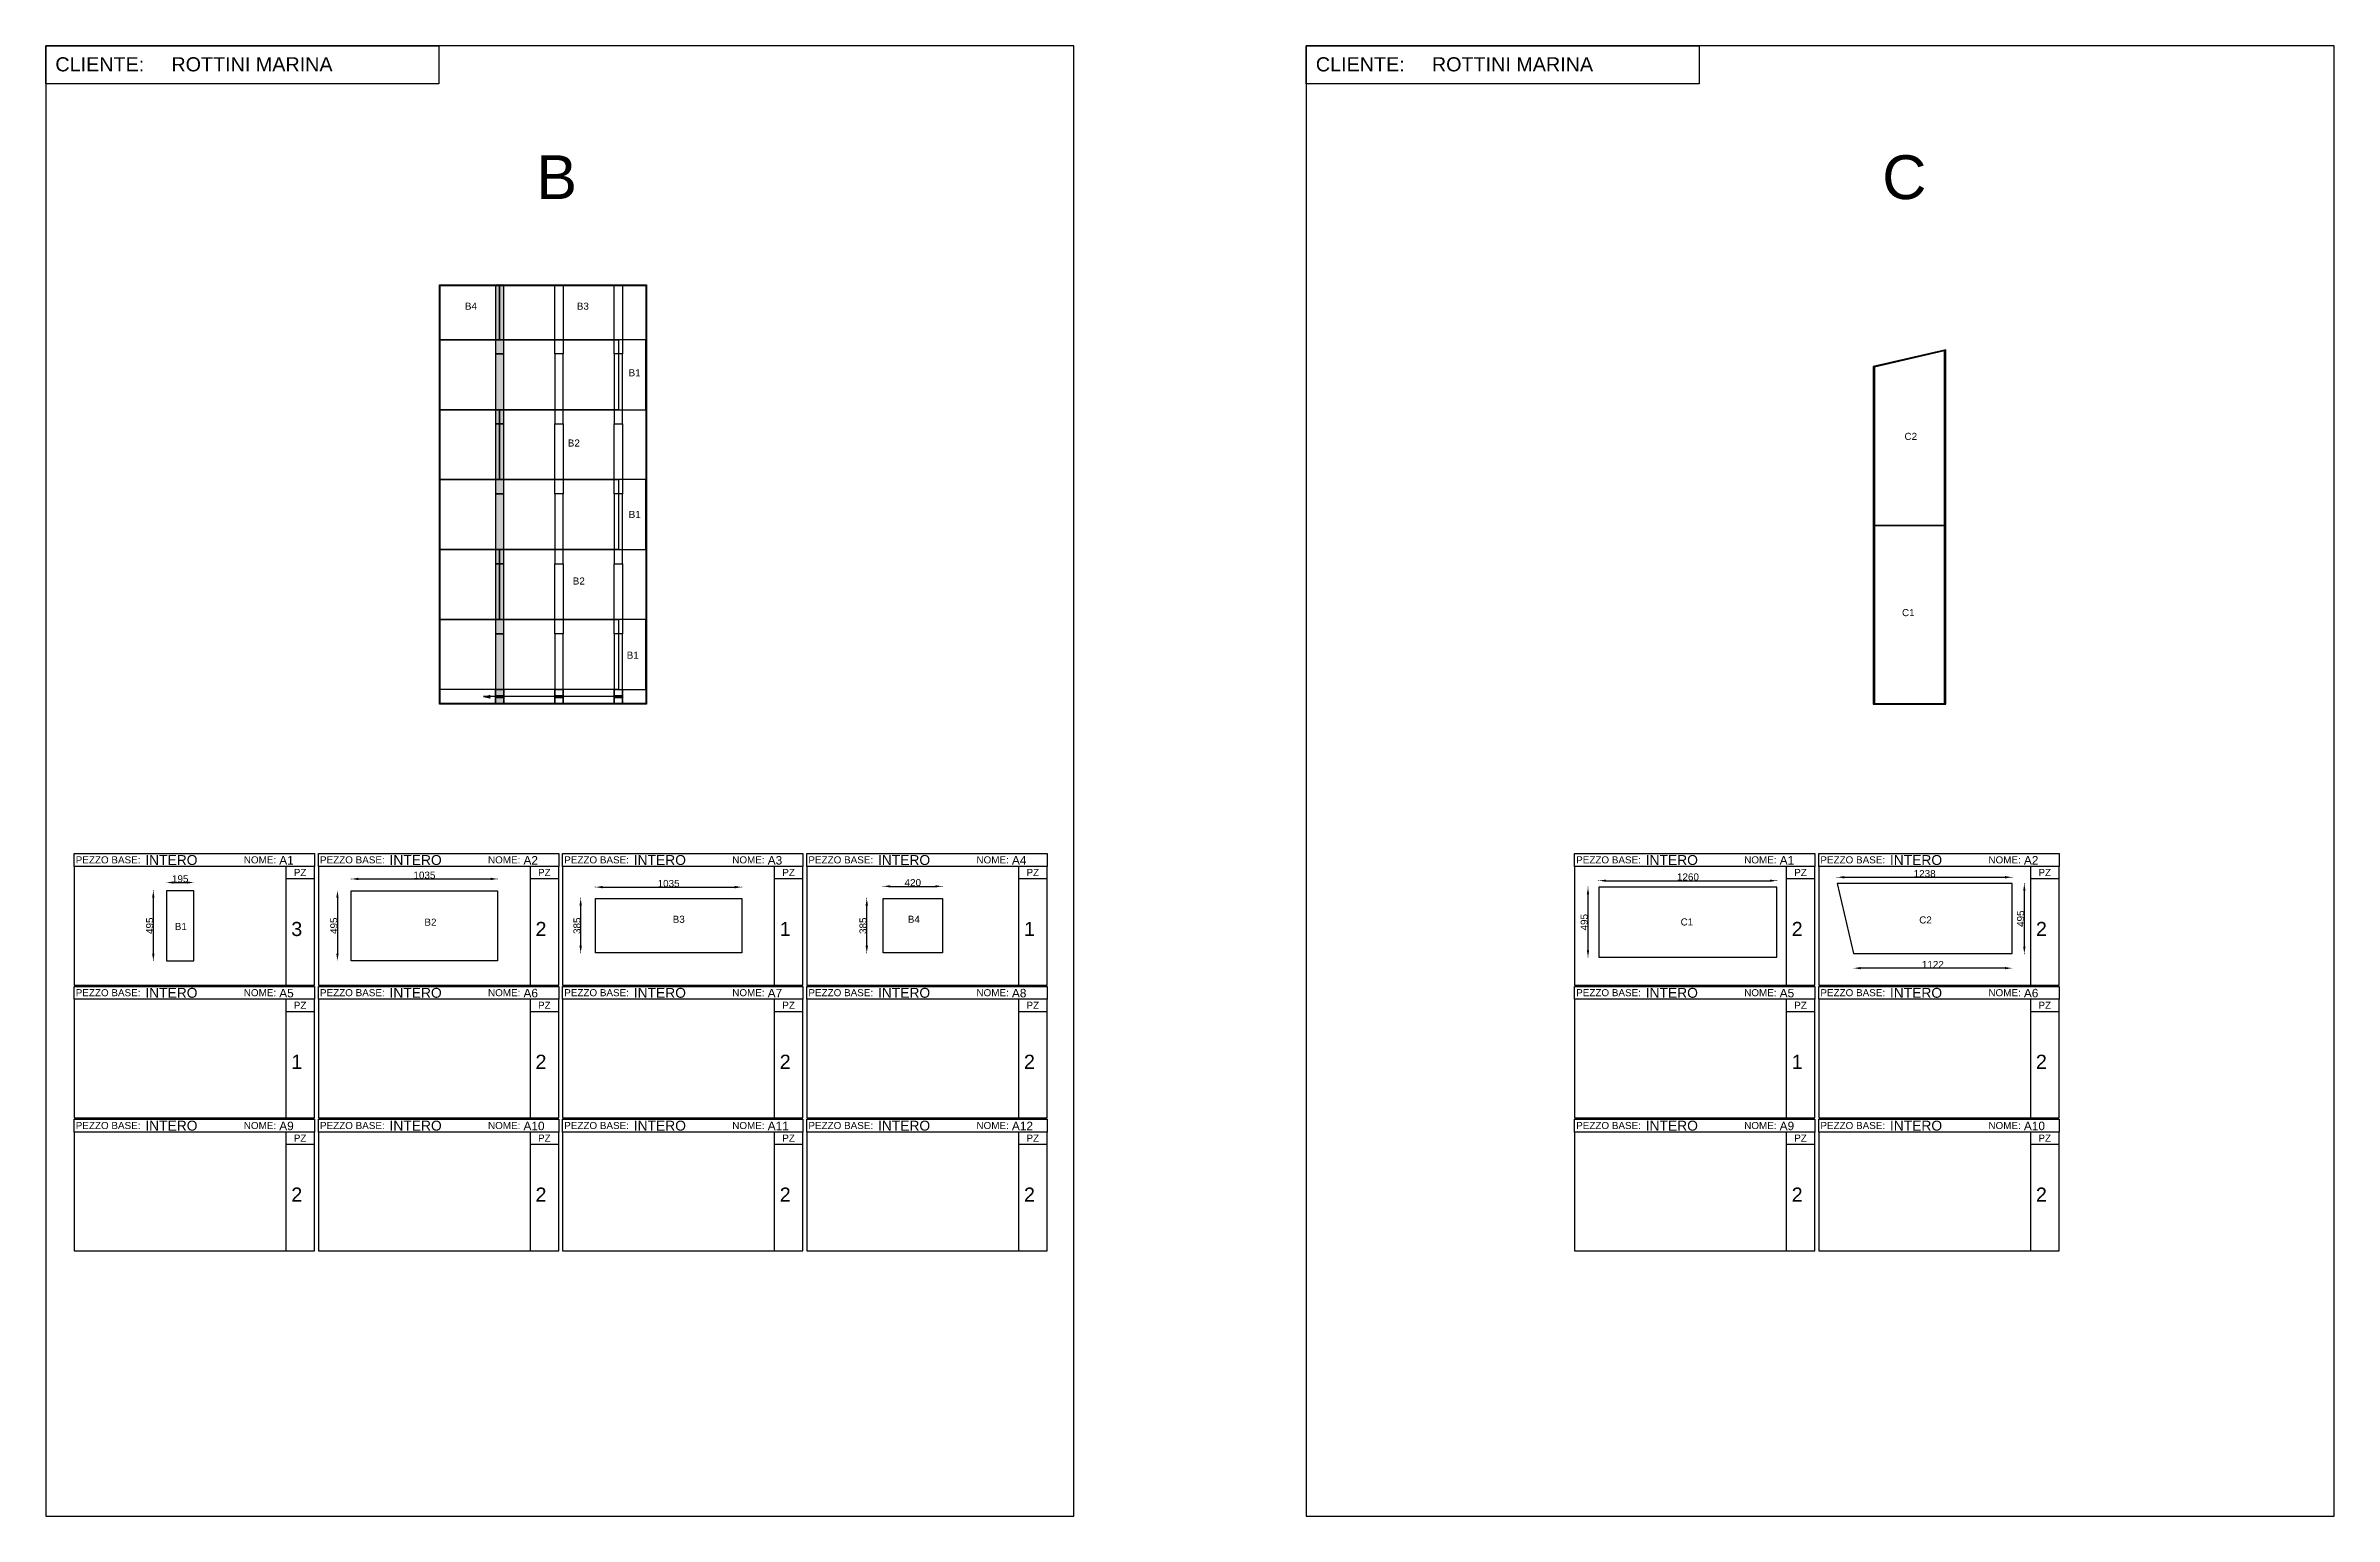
# Model space of a CAD drawing. Header units: millimetres. Extents: x -69675 to 28058, y -18677 to 10388.
# Drawn here: x -60296 to -44103, y -13652 to -3245 of the extents above; entities that cross this region are included whole.
import ezdxf

# ---------------------------------------------------------------- set-up
doc = ezdxf.new("R2010")
doc.units = ezdxf.units.MM
doc.linetypes.add('ACAD_ISO02W100', pattern=[15, 12, -3])
for name, color, linetype in [('- QUOTE', 7, 'Continuous'), ('DISTINTA PRODUZIONE', 7, 'Continuous'), ('FINESTRA', 7, 'Continuous'), ('MURALI CLIENTE', 8, 'ACAD_ISO02W100'), ('NOTE TECNICHE', 7, 'Continuous'), ('OFFSET', 2, 'Continuous'), ('PERIMETRO', 1, 'Continuous')]:
    doc.layers.add(name, color=color, linetype=linetype)
for name, color, linetype, true_color in [('INTERI', 7, 'Continuous', 0x00b51a), ('MURALI', 7, 'Continuous', 0x766a5e), ('PEZZI SU MISURA', 7, 'Continuous', 0xbb1e10), ('TABELLE TAGLIO', 7, 'Continuous', 0x7f868a), ('UNTERZO', 7, 'Continuous', 0xd40f7d)]:
    doc.layers.add(name, color=color, linetype=linetype, true_color=true_color)
doc.styles.get("Standard").update_dxf_attribs({"font": 'arial.ttf'})
doc.dimstyles.new('ISO-25', dxfattribs={"dimtxt": 50, "dimasz": 50, "dimexe": 1.25, "dimexo": 0.625, "dimtad": 1, "dimdec": 0, "dimtxsty": 'Standard', "dimcen": 2.5, "dimadec": 0, "dimazin": 0, "dimtfac": 1, "dimtdec": 0, "dimtmove": 0, "dimatfit": 3, "dimfxl": 1, "dimfxlon": 1, "dimarcsym": 0})

# ---------------------------------------------------------------- blocks, each defined once
blk = doc.blocks.new('INTERO FORATO')
at = {"layer": 'MURALI', "transparency": 33554470}
h = blk.add_hatch(color=256, dxfattribs=at)
h.dxf.hatch_style = 1
h.paths.add_polyline_path([(449, -100), (420, -100), (420, -495), (391, -495), (391, -595), (449, -595)])
h.paths.add_polyline_path([(420, -100), (391, -100), (391, -495), (420, -495)])
at = {"layer": 'MURALI', "true_color": 0x636466, "transparency": 33554687}
h = blk.add_hatch(color=251, dxfattribs=at)
h.dxf.hatch_style = 1
h.paths.add_polyline_path([(342, -545), (305, -545), (352, -553)])
h.paths.add_polyline_path([(352, -537), (305, -545), (342, -545)])
blk.add_lwpolyline([(0, 0), (1260, 0), (1260, -495), (0, -495), (0, 0)])
at = {"layer": 'MURALI'}
for points in [[(391, -100), (391, -595), (449, -595), (449, -100), (391, -100)], [(811, -100), (811, -595), (869, -595), (869, -100), (811, -100)], [(1231, -100), (1231, -595), (1289, -595), (1289, -100), (1231, -100)]]:
    blk.add_lwpolyline(points, dxfattribs=at)
at = {"layer": 'MURALI', "color": 251, "true_color": 0x636466}
for points in [[(305, -545), (352, -537)], [(1289, -545), (305, -545)], [(305, -545), (352, -553)], [(352, -537), (342, -545), (352, -553)]]:
    blk.add_lwpolyline(points, dxfattribs=at)
at = {"layer": 'MURALI'}
for points in [[(391, -537), (449, -537), (449, -553), (391, -553)], [(811, -537), (869, -537), (869, -553), (811, -553)], [(1231, -537), (1289, -537), (1289, -553), (1231, -553)]]:
    blk.add_lwpolyline(points, close=True, dxfattribs=at)
at = {"layer": 'MURALI CLIENTE'}
for points in [[(391, -495), (449, -495), (449, -595), (391, -595)], [(811, -495), (869, -495), (869, -595), (811, -595)], [(1231, -495), (1289, -495), (1289, -595), (1231, -595)]]:
    blk.add_lwpolyline(points, close=True, dxfattribs=at)
blk = doc.blocks.new('UNTERZO')
at = {"layer": 'MURALI', "transparency": 33554470}
h = blk.add_hatch(color=256, dxfattribs=at)
h.dxf.hatch_style = 1
h.paths.add_polyline_path([(384, -595), (442, -595), (442, -100), (413, -100), (413, -495), (384, -495)])
h.paths.add_polyline_path([(413, -100), (384, -100), (384, -495), (413, -495)], flags=17)
blk.add_lwpolyline([(-7, 0), (413, 0), (413, -495), (-7, -495), (-7, 0)])
at = {"layer": 'MURALI'}
blk.add_lwpolyline([(384, -100), (384, -595), (442, -595), (442, -100), (384, -100)], dxfattribs=at)
blk = doc.blocks.new('INTERO')
at = {"layer": 'MURALI', "transparency": 33554470}
h = blk.add_hatch(color=256, dxfattribs=at)
h.dxf.hatch_style = 1
h.paths.add_polyline_path([(428, -100), (399, -100), (399, -495), (370, -495), (370, -595), (428, -595)])
h.paths.add_polyline_path([(399, -100), (370, -100), (370, -495), (399, -495)])
blk.add_lwpolyline([(-21, 0), (1239, 0), (1239, -495), (-21, -495), (-21, 0)])
at = {"layer": 'MURALI'}
for points in [[(370, -100), (370, -595), (428, -595), (428, -100), (370, -100)], [(790, -100), (790, -595), (848, -595), (848, -100), (790, -100)], [(1210, -100), (1210, -595), (1268, -595), (1268, -100), (1210, -100)]]:
    blk.add_lwpolyline(points, dxfattribs=at)
blk = doc.blocks.new('TABELLA PEZZI')
at = {"layer": 'TABELLE TAGLIO'}
for points in [[(0, 0), (0, 90), (1700, 90), (1700, 0), (0, 0)], [(1500, -840), (1700, -840), (1700, 0), (1500, 0)], [(1700, -89), (1500, -89)]]:
    blk.add_lwpolyline(points, dxfattribs=at)
blk.add_lwpolyline([(0, -840), (1500, -840), (1500, 0), (0, 0)], close=True, dxfattribs=at)
for tag, p, height in [('DERIVAZIONE', (503, 10), 70), ('NOME', (1451, 13), 60), ('QUANTITA', (1536, -493), 100)]:
    blk.add_attdef(tag, p, '', height=height)
for s, p in [('PEZZO BASE:', (11, 21)), ('NOME:', (1200, 21)), ('PZ', (1554, -68))]:
    blk.add_text(s, height=50, dxfattribs=at).set_placement(p)
blk = doc.blocks.new('*D118')
at = {"layer": '- QUOTE', "color": 0, "lineweight": -2, "transparency": 16777216}
for p, q in [((-59534, -9225), (-59537, -9225)), ((-59535, -9670), (-59535, -9275)), ((-59534, -9720), (-59537, -9720))]:
    blk.add_line(p, q, dxfattribs=at)
at = {"layer": '- QUOTE', "color": 0, "transparency": 16777216}
for points in [[(-59544, -9275), (-59527, -9275), (-59535, -9225)], [(-59544, -9670), (-59527, -9670), (-59535, -9720)]]:
    blk.add_solid(points, dxfattribs=at)
at = {"layer": 'Defpoints', "color": 0, "transparency": 16777216}
for p in [(-59535, -9225), (-59443, -9225), (-59443, -9720)]:
    blk.add_point(p, dxfattribs=at)
at = {"layer": '- QUOTE', "color": 0, "transparency": 16777216, "insert": (-59561, -9473), "char_height": 50, "attachment_point": 5, "rotation": 90}
blk.add_mtext('495', dxfattribs=at)
blk = doc.blocks.new('*D119')
at = {"layer": '- QUOTE', "color": 0, "lineweight": -2, "transparency": 16777216}
for p, q in [((-59443, -9168), (-59443, -9166)), ((-59393, -9167), (-59298, -9167)), ((-59248, -9168), (-59248, -9166))]:
    blk.add_line(p, q, dxfattribs=at)
at = {"layer": '- QUOTE', "color": 0, "transparency": 16777216}
for points in [[(-59393, -9159), (-59393, -9175), (-59443, -9167)], [(-59298, -9159), (-59298, -9175), (-59248, -9167)]]:
    blk.add_solid(points, dxfattribs=at)
at = {"layer": 'Defpoints', "color": 0, "transparency": 16777216}
for p in [(-59443, -9225), (-59248, -9167), (-59248, -9225)]:
    blk.add_point(p, dxfattribs=at)
at = {"layer": '- QUOTE', "color": 0, "transparency": 16777216, "insert": (-59345, -9141), "char_height": 50, "attachment_point": 5}
blk.add_mtext('195', dxfattribs=at)
blk = doc.blocks.new('*D120')
at = {"layer": '- QUOTE', "color": 0, "lineweight": -2, "transparency": 16777216}
for p, q in [((-58134, -9143), (-58134, -9140)), ((-58084, -9142), (-57149, -9142)), ((-57099, -9143), (-57099, -9140))]:
    blk.add_line(p, q, dxfattribs=at)
at = {"layer": '- QUOTE', "color": 0, "transparency": 16777216}
for points in [[(-58084, -9133), (-58084, -9150), (-58134, -9142)], [(-57149, -9133), (-57149, -9150), (-57099, -9142)]]:
    blk.add_solid(points, dxfattribs=at)
at = {"layer": 'Defpoints', "color": 0, "transparency": 16777216}
for p in [(-58134, -9225), (-57099, -9142), (-57099, -9225)]:
    blk.add_point(p, dxfattribs=at)
at = {"layer": '- QUOTE', "color": 0, "transparency": 16777216, "insert": (-57617, -9115), "char_height": 50, "attachment_point": 5}
blk.add_mtext('1035', dxfattribs=at)
blk = doc.blocks.new('*D121')
at = {"layer": '- QUOTE', "color": 0, "lineweight": -2, "transparency": 16777216}
for p, q in [((-58231, -9225), (-58233, -9225)), ((-58232, -9275), (-58232, -9670)), ((-58231, -9720), (-58233, -9720))]:
    blk.add_line(p, q, dxfattribs=at)
at = {"layer": '- QUOTE', "color": 0, "transparency": 16777216}
for points in [[(-58241, -9275), (-58224, -9275), (-58232, -9225)], [(-58241, -9670), (-58224, -9670), (-58232, -9720)]]:
    blk.add_solid(points, dxfattribs=at)
at = {"layer": 'Defpoints', "color": 0, "transparency": 16777216}
for p in [(-58134, -9225), (-58232, -9720), (-58134, -9720)]:
    blk.add_point(p, dxfattribs=at)
at = {"layer": '- QUOTE', "color": 0, "transparency": 16777216, "insert": (-58258, -9473), "char_height": 50, "attachment_point": 5, "rotation": 90}
blk.add_mtext('495', dxfattribs=at)
blk = doc.blocks.new('*D122')
at = {"layer": '- QUOTE', "color": 0, "lineweight": -2, "transparency": 16777216}
for p, q in [((-56406, -9201), (-56406, -9198)), ((-56356, -9200), (-55421, -9200)), ((-55371, -9201), (-55371, -9198))]:
    blk.add_line(p, q, dxfattribs=at)
at = {"layer": '- QUOTE', "color": 0, "transparency": 16777216}
for points in [[(-56356, -9191), (-56356, -9208), (-56406, -9200)], [(-55421, -9191), (-55421, -9208), (-55371, -9200)]]:
    blk.add_solid(points, dxfattribs=at)
at = {"layer": 'Defpoints', "color": 0, "transparency": 16777216}
for p in [(-55371, -9200), (-56406, -9280), (-55371, -9280)]:
    blk.add_point(p, dxfattribs=at)
at = {"layer": '- QUOTE', "color": 0, "transparency": 16777216, "insert": (-55889, -9174), "char_height": 50, "attachment_point": 5}
blk.add_mtext('1035', dxfattribs=at)
blk = doc.blocks.new('*D123')
at = {"layer": '- QUOTE', "color": 0, "lineweight": -2, "transparency": 16777216}
for p, q in [((-56510, -9280), (-56512, -9280)), ((-56511, -9615), (-56511, -9330)), ((-56510, -9665), (-56512, -9665))]:
    blk.add_line(p, q, dxfattribs=at)
at = {"layer": '- QUOTE', "color": 0, "transparency": 16777216}
for points in [[(-56520, -9330), (-56503, -9330), (-56511, -9280)], [(-56520, -9615), (-56503, -9615), (-56511, -9665)]]:
    blk.add_solid(points, dxfattribs=at)
at = {"layer": 'Defpoints', "color": 0, "transparency": 16777216}
for p in [(-56511, -9280), (-56406, -9280), (-56406, -9665)]:
    blk.add_point(p, dxfattribs=at)
at = {"layer": '- QUOTE', "color": 0, "transparency": 16777216, "insert": (-56537, -9473), "char_height": 50, "attachment_point": 5, "rotation": 90}
blk.add_mtext('385', dxfattribs=at)
blk = doc.blocks.new('*D124')
at = {"layer": '- QUOTE', "color": 0, "lineweight": -2, "transparency": 16777216}
for p, q in [((-54486, -9280), (-54488, -9280)), ((-54487, -9615), (-54487, -9330)), ((-54486, -9665), (-54488, -9665))]:
    blk.add_line(p, q, dxfattribs=at)
at = {"layer": '- QUOTE', "color": 0, "transparency": 16777216}
for points in [[(-54495, -9330), (-54478, -9330), (-54487, -9280)], [(-54495, -9615), (-54478, -9615), (-54487, -9665)]]:
    blk.add_solid(points, dxfattribs=at)
at = {"layer": 'Defpoints', "color": 0, "transparency": 16777216}
for p in [(-54487, -9280), (-54371, -9280), (-54371, -9665)]:
    blk.add_point(p, dxfattribs=at)
at = {"layer": '- QUOTE', "color": 0, "transparency": 16777216, "insert": (-54513, -9473), "char_height": 50, "attachment_point": 5, "rotation": 90}
blk.add_mtext('385', dxfattribs=at)
blk = doc.blocks.new('*D125')
at = {"layer": '- QUOTE', "color": 0, "lineweight": -2, "transparency": 16777216}
for p, q in [((-54371, -9195), (-54371, -9193)), ((-54321, -9194), (-54001, -9194)), ((-53951, -9195), (-53951, -9193))]:
    blk.add_line(p, q, dxfattribs=at)
at = {"layer": '- QUOTE', "color": 0, "transparency": 16777216}
for points in [[(-54321, -9186), (-54321, -9202), (-54371, -9194)], [(-54001, -9186), (-54001, -9202), (-53951, -9194)]]:
    blk.add_solid(points, dxfattribs=at)
at = {"layer": 'Defpoints', "color": 0, "transparency": 16777216}
for p in [(-53951, -9194), (-54371, -9280), (-53951, -9280)]:
    blk.add_point(p, dxfattribs=at)
at = {"layer": '- QUOTE', "color": 0, "transparency": 16777216, "insert": (-54161, -9168), "char_height": 50, "attachment_point": 5}
blk.add_mtext('420', dxfattribs=at)
blk = doc.blocks.new('*D126')
at = {"layer": '- QUOTE', "color": 0, "lineweight": -2, "transparency": 16777216}
for p, q in [((-49382, -9201), (-49385, -9201)), ((-49383, -9646), (-49383, -9251)), ((-49382, -9696), (-49385, -9696))]:
    blk.add_line(p, q, dxfattribs=at)
at = {"layer": '- QUOTE', "color": 0, "transparency": 16777216}
for points in [[(-49392, -9251), (-49375, -9251), (-49383, -9201)], [(-49392, -9646), (-49375, -9646), (-49383, -9696)]]:
    blk.add_solid(points, dxfattribs=at)
at = {"layer": 'Defpoints', "color": 0, "transparency": 16777216}
for p in [(-49383, -9201), (-49306, -9201), (-49306, -9696)]:
    blk.add_point(p, dxfattribs=at)
at = {"layer": '- QUOTE', "color": 0, "transparency": 16777216, "insert": (-49410, -9448), "char_height": 50, "attachment_point": 5, "rotation": 90}
blk.add_mtext('495', dxfattribs=at)
blk = doc.blocks.new('*D127')
at = {"layer": '- QUOTE', "color": 0, "lineweight": -2, "transparency": 16777216}
for p, q in [((-49306, -9155), (-49306, -9153)), ((-49256, -9154), (-48096, -9154)), ((-48046, -9155), (-48046, -9153))]:
    blk.add_line(p, q, dxfattribs=at)
at = {"layer": '- QUOTE', "color": 0, "transparency": 16777216}
for points in [[(-49256, -9146), (-49256, -9162), (-49306, -9154)], [(-48096, -9146), (-48096, -9162), (-48046, -9154)]]:
    blk.add_solid(points, dxfattribs=at)
at = {"layer": 'Defpoints', "color": 0, "transparency": 16777216}
for p in [(-49306, -9201), (-48046, -9154), (-48046, -9201)]:
    blk.add_point(p, dxfattribs=at)
at = {"layer": '- QUOTE', "color": 0, "transparency": 16777216, "insert": (-48676, -9128), "char_height": 50, "attachment_point": 5}
blk.add_mtext('1260', dxfattribs=at)
blk = doc.blocks.new('*D128')
at = {"layer": '- QUOTE', "color": 0, "lineweight": -2, "transparency": 16777216}
for p, q in [((-47619, -9131), (-47619, -9128)), ((-47569, -9130), (-46432, -9130)), ((-46382, -9131), (-46382, -9128))]:
    blk.add_line(p, q, dxfattribs=at)
at = {"layer": '- QUOTE', "color": 0, "transparency": 16777216}
for points in [[(-47569, -9121), (-47569, -9138), (-47619, -9130)], [(-46432, -9121), (-46432, -9138), (-46382, -9130)]]:
    blk.add_solid(points, dxfattribs=at)
at = {"layer": 'Defpoints', "color": 0, "transparency": 16777216}
for p in [(-47619, -9175), (-46382, -9130), (-46382, -9175)]:
    blk.add_point(p, dxfattribs=at)
at = {"layer": '- QUOTE', "color": 0, "transparency": 16777216, "insert": (-47001, -9104), "char_height": 50, "attachment_point": 5}
blk.add_mtext('1238', dxfattribs=at)
blk = doc.blocks.new('*D129')
at = {"layer": '- QUOTE', "color": 0, "lineweight": -2, "transparency": 16777216}
for p, q in [((-46297, -9175), (-46294, -9175)), ((-46296, -9225), (-46296, -9620)), ((-46297, -9670), (-46294, -9670))]:
    blk.add_line(p, q, dxfattribs=at)
at = {"layer": '- QUOTE', "color": 0, "transparency": 16777216}
for points in [[(-46304, -9225), (-46287, -9225), (-46296, -9175)], [(-46304, -9620), (-46287, -9620), (-46296, -9670)]]:
    blk.add_solid(points, dxfattribs=at)
at = {"layer": 'Defpoints', "color": 0, "transparency": 16777216}
for p in [(-46382, -9175), (-46382, -9670), (-46296, -9670)]:
    blk.add_point(p, dxfattribs=at)
at = {"layer": '- QUOTE', "color": 0, "transparency": 16777216, "insert": (-46322, -9423), "char_height": 50, "attachment_point": 5, "rotation": 90}
blk.add_mtext('495', dxfattribs=at)
blk = doc.blocks.new('*D130')
at = {"layer": '- QUOTE', "color": 0, "lineweight": -2, "transparency": 16777216}
for p, q in [((-47504, -9772), (-47504, -9774)), ((-46432, -9773), (-47454, -9773)), ((-46382, -9772), (-46382, -9774))]:
    blk.add_line(p, q, dxfattribs=at)
at = {"layer": '- QUOTE', "color": 0, "transparency": 16777216}
for points in [[(-47454, -9765), (-47454, -9781), (-47504, -9773)], [(-46432, -9765), (-46432, -9781), (-46382, -9773)]]:
    blk.add_solid(points, dxfattribs=at)
at = {"layer": 'Defpoints', "color": 0, "transparency": 16777216}
for p in [(-47504, -9670), (-46382, -9670), (-47504, -9773)]:
    blk.add_point(p, dxfattribs=at)
at = {"layer": '- QUOTE', "color": 0, "transparency": 16777216, "insert": (-46943, -9747), "char_height": 50, "attachment_point": 5}
blk.add_mtext('1122', dxfattribs=at)

msp = doc.modelspace()

# ---------------------------------------------------------------- hatches: boundary and pattern name
at = {"layer": 'MURALI', "transparency": 33554470}
h = msp.add_hatch(color=256, dxfattribs=at)
h.dxf.hatch_style = 1
h.paths.add_polyline_path([(-57113.7, -5425.9), (-57055.7, -5425.9), (-57055.7, -4930.9), (-57084.7, -4930.9), (-57084.7, -5325.9), (-57113.7, -5325.9)])
h.paths.add_polyline_path([(-57084.7, -4930.9), (-57113.7, -4930.9), (-57113.7, -5325.9), (-57084.7, -5325.9)], flags=17)

# ---------------------------------------------------------------- linework, layer by layer
for points in [[(-60296.3, -13652), (-53022.2, -13652), (-53022.2, -3245), (-60296.3, -3245)], [(-51376.9, -13652), (-44102.8, -13652), (-44102.8, -3245), (-51376.9, -3245)]]:
    msp.add_lwpolyline(points, close=True)
at = {"layer": 'FINESTRA'}
for points in [[(-60296.3, -3245), (-57515.4, -3245), (-57515.4, -3513.6), (-60296.3, -3513.6)], [(-51376.9, -3245), (-48596, -3245), (-48596, -3513.6), (-51376.9, -3513.6)]]:
    msp.add_lwpolyline(points, close=True, dxfattribs=at)
at = {"layer": 'MURALI'}
msp.add_lwpolyline([(-57113.7, -4940.9), (-57113.7, -5425.9), (-57055.7, -5425.9), (-57055.7, -4940.9), (-57113.7, -4940.9)], dxfattribs=at)
for points in [[(-56693.7, -4940.9), (-56635.7, -4940.9), (-56635.7, -5425.9), (-56693.7, -5425.9)], [(-56273.7, -4940.9), (-56215.7, -4940.9), (-56215.7, -5425.9), (-56273.7, -5425.9)], [(-56693.7, -5920.9), (-56635.7, -5920.9), (-56635.7, -6415.9), (-56693.7, -6415.9)], [(-56273.7, -5920.9), (-56215.7, -5920.9), (-56215.7, -6415.9), (-56273.7, -6415.9)], [(-56693.7, -6910.9), (-56635.7, -6910.9), (-56635.7, -7405.9), (-56693.7, -7405.9)], [(-56273.7, -6910.9), (-56215.7, -6910.9), (-56215.7, -7405.9), (-56273.7, -7405.9)]]:
    msp.add_lwpolyline(points, close=True, dxfattribs=at)
at = {"layer": 'OFFSET'}
for points in [[(-57504.7, -4940.9), (-56049.7, -4940.9), (-56049.7, -7900.9), (-57504.7, -7900.9)], [(-46855.2, -5402.2), (-47360.2, -5519.8), (-47360.2, -7900.9), (-46855.2, -7900.9)]]:
    msp.add_lwpolyline(points, close=True, dxfattribs=at)
at = {"layer": 'PERIMETRO'}
msp.add_lwpolyline([(-57509.7, -4935.9), (-56044.7, -4935.9), (-56044.7, -7905.9), (-57509.7, -7905.9), (-57509.7, -4935.9)], dxfattribs=at)
msp.add_lwpolyline([(-46850.2, -5395.9), (-47365.2, -5515.9), (-47365.2, -7905.9), (-46850.2, -7905.9)], close=True, dxfattribs=at)
at = {"layer": 'PEZZI SU MISURA'}
for points in [[(-57504.7, -4940.9), (-57084.7, -4940.9), (-57084.7, -5325.9), (-57504.7, -5325.9)], [(-57084.7, -4940.9), (-56049.7, -4940.9), (-56049.7, -5325.9), (-57084.7, -5325.9)], [(-57084.7, -5820.9), (-56049.7, -5820.9), (-56049.7, -6315.9), (-57084.7, -6315.9)], [(-57084.7, -6810.9), (-56049.7, -6810.9), (-56049.7, -7305.9), (-57084.7, -7305.9)], [(-58134.4, -9225.2), (-57099.4, -9225.2), (-57099.4, -9720.2), (-58134.4, -9720.2)], [(-56406.2, -9280.2), (-55371.2, -9280.2), (-55371.2, -9665.2), (-56406.2, -9665.2)], [(-54370.6, -9280.2), (-53950.6, -9280.2), (-53950.6, -9665.2), (-54370.6, -9665.2)]]:
    msp.add_lwpolyline(points, close=True, dxfattribs=at)
for points in [[(-56244.7, -5325.9), (-56244.7, -5820.9), (-56049.7, -5820.9), (-56049.7, -5325.9), (-56244.7, -5325.9)], [(-47355.1, -6640.9), (-46860.1, -6640.9), (-46860.1, -5403.3), (-47355.1, -5518.6), (-47355.1, -6640.9)], [(-56244.7, -6315.9), (-56244.7, -6810.9), (-56049.7, -6810.9), (-56049.7, -6315.9), (-56244.7, -6315.9)], [(-47355.1, -7900.9), (-46860.1, -7900.9), (-46860.1, -6640.9), (-47355.1, -6640.9), (-47355.1, -7900.9)], [(-56244.7, -7305.9), (-56244.7, -7800.9), (-56049.7, -7800.9), (-56049.7, -7305.9), (-56244.7, -7305.9)], [(-59442.6, -9225.2), (-59442.6, -9720.2), (-59247.6, -9720.2), (-59247.6, -9225.2), (-59442.6, -9225.2)], [(-48046.2, -9695.6), (-48046.2, -9200.6), (-49306.2, -9200.6), (-49306.2, -9695.6), (-48046.2, -9695.6)], [(-46381.8, -9670), (-46381.8, -9175), (-47619.4, -9175), (-47504, -9670), (-46381.8, -9670)]]:
    msp.add_lwpolyline(points, dxfattribs=at)

# ---------------------------------------------------------------- block references
at = {"layer": 'INTERI'}
for name, p in [('INTERO', (-57483.7, -5325.9)), ('INTERO', (-57483.7, -6315.9)), ('INTERO FORATO', (-57504.7, -7305.9))]:
    msp.add_blockref(name, p, dxfattribs=at)
at = {"layer": 'TABELLE TAGLIO'}
for p, values in [((-60095.1, -9052.7), {'QUANTITA': '3', 'DERIVAZIONE': 'INTERO', 'NOME': 'A1'}), ((-58366.9, -9052.7), {'QUANTITA': '2', 'DERIVAZIONE': 'INTERO', 'NOME': 'A2'}), ((-56638.7, -9052.7), {'QUANTITA': '1', 'DERIVAZIONE': 'INTERO', 'NOME': 'A3'}), ((-54910.6, -9052.7), {'QUANTITA': '1', 'DERIVAZIONE': 'INTERO', 'NOME': 'A4'}), ((-49477.9, -9052.7), {'QUANTITA': '2', 'DERIVAZIONE': 'INTERO', 'NOME': 'A1'}), ((-47749.8, -9052.7), {'QUANTITA': '2', 'DERIVAZIONE': 'INTERO', 'NOME': 'A2'}), ((-60095.1, -9992.7), {'QUANTITA': '1', 'DERIVAZIONE': 'INTERO', 'NOME': 'A5'}), ((-58366.9, -9992.7), {'QUANTITA': '2', 'DERIVAZIONE': 'INTERO', 'NOME': 'A6'}), ((-56638.7, -9992.7), {'QUANTITA': '2', 'DERIVAZIONE': 'INTERO', 'NOME': 'A7'}), ((-54910.6, -9992.7), {'QUANTITA': '2', 'DERIVAZIONE': 'INTERO', 'NOME': 'A8'}), ((-49477.9, -9992.7), {'QUANTITA': '1', 'DERIVAZIONE': 'INTERO', 'NOME': 'A5'}), ((-47749.8, -9992.7), {'QUANTITA': '2', 'DERIVAZIONE': 'INTERO', 'NOME': 'A6'}), ((-60095.1, -10932.7), {'QUANTITA': '2', 'DERIVAZIONE': 'INTERO', 'NOME': 'A9'}), ((-58366.9, -10932.7), {'QUANTITA': '2', 'DERIVAZIONE': 'INTERO', 'NOME': 'A10'}), ((-56638.7, -10932.7), {'QUANTITA': '2', 'DERIVAZIONE': 'INTERO', 'NOME': 'A11'}), ((-54910.6, -10932.7), {'QUANTITA': '2', 'DERIVAZIONE': 'INTERO', 'NOME': 'A12'}), ((-49477.9, -10932.7), {'QUANTITA': '2', 'DERIVAZIONE': 'INTERO', 'NOME': 'A9'}), ((-47749.8, -10932.7), {'QUANTITA': '2', 'DERIVAZIONE': 'INTERO', 'NOME': 'A10'})]:
    msp.add_blockref('TABELLA PEZZI', p, dxfattribs=at).add_auto_attribs(values)
at = {"layer": 'UNTERZO'}
for p in [(-57497.7, -5820.9), (-57497.7, -6810.9)]:
    msp.add_blockref('UNTERZO', p, dxfattribs=at)

# ---------------------------------------------------------------- texts
at = {"layer": 'DISTINTA PRODUZIONE', "char_height": 50, "attachment_point": 1}
for s, insert in [('B4', (-57330.5, -5062.9)), ('B3', (-56538.6, -5062.9)), ('B1', (-56172.3, -5534.2)), ('C2', (-47143.6, -5984.5)), ('B2', (-56602.4, -6031.5)), ('B1', (-56171.7, -6536.8)), ('B2', (-56567.2, -7008.1)), ('C1', (-47161.3, -7231.8)), ('B1', (-56185.2, -7533.3)), ('B1', (-59383.1, -9452.7)), ('B2', (-57616.9, -9422.5)), ('B3', (-55860.1, -9402.2)), ('B4', (-54196.4, -9402.2)), ('C1', (-48727.9, -9421)), ('C2', (-47039.8, -9406.8))]:
    msp.add_mtext_dynamic_manual_height_columns(s, width=389.083, gutter_width=1550.9, heights=[0], dxfattribs=dict(at, insert=insert))
at = {"layer": 'FINESTRA', "char_height": 100, "attachment_point": 1}
for s, width, insert in [('CLIENTE:', 1075.057, (-60228.4, -3326.3)), ('ROTTINI MARINA', 5202.875, (-59407.3, -3326.2)), ('CLIENTE:', 1075.057, (-51309, -3326.3)), ('ROTTINI MARINA', 5202.875, (-50487.9, -3326.2))]:
    msp.add_mtext_dynamic_manual_height_columns(s, width=width, gutter_width=1550.9, heights=[0], dxfattribs=dict(at, insert=insert))
at = {"layer": 'NOTE TECNICHE', "char_height": 310.2, "attachment_point": 1}
for s, insert in [('B', (-56825.7, -4020.1)), ('C', (-47301.5, -4020.1))]:
    msp.add_mtext_dynamic_manual_height_columns(s, width=1434.859, gutter_width=1550.9, heights=[0], dxfattribs=dict(at, insert=insert))

# ---------------------------------------------------------------- dimensions: what is measured, and where the dimension line sits
at = {"layer": '- QUOTE'}
for base, p1, p2, picture, middle in [((-59535.3, -9225.2), (-59442.6, -9720.2), (-59442.6, -9225.2), '*D118', (-59561.4, -9472.7)), ((-58232.2, -9720.2), (-58134.4, -9225.2), (-58134.4, -9720.2), '*D121', (-58258.4, -9472.7)), ((-49383.4, -9200.6), (-49306.2, -9695.6), (-49306.2, -9200.6), '*D126', (-49409.6, -9448.1)), ((-46295.6, -9670), (-46381.8, -9175), (-46381.8, -9670), '*D129', (-46321.7, -9422.5)), ((-56511.2, -9280.2), (-56406.2, -9665.2), (-56406.2, -9280.2), '*D123', (-56537.4, -9472.7)), ((-54486.6, -9280.2), (-54370.6, -9665.2), (-54370.6, -9280.2), '*D124', (-54512.8, -9472.7))]:
    dim = msp.add_linear_dim(base=base, p1=p1, p2=p2, angle=90, dimstyle='ISO-25', dxfattribs=at)
    dim.commit()
    dim.dimension.update_dxf_attribs({"geometry": picture, "text_midpoint": middle})
for base, p1, p2, picture, middle in [((-59247.6, -9167.1), (-59442.6, -9225.2), (-59247.6, -9225.2), '*D119', (-59345.1, -9140.9)), ((-57099.4, -9141.5), (-58134.4, -9225.2), (-57099.4, -9225.2), '*D120', (-57616.9, -9115.4)), ((-55371.2, -9199.7), (-56406.2, -9280.2), (-55371.2, -9280.2), '*D122', (-55888.7, -9173.5)), ((-53950.6, -9193.9), (-54370.6, -9280.2), (-53950.6, -9280.2), '*D125', (-54160.6, -9167.8)), ((-48046.2, -9153.9), (-49306.2, -9200.6), (-48046.2, -9200.6), '*D127', (-48676.2, -9127.8)), ((-46381.8, -9129.7), (-47619.4, -9175), (-46381.8, -9175), '*D128', (-47000.6, -9103.6)), ((-47504, -9772.9), (-46381.8, -9670), (-47504, -9670), '*D130', (-46942.9, -9747.2))]:
    dim = msp.add_linear_dim(base=base, p1=p1, p2=p2, dimstyle='ISO-25', dxfattribs=at)
    dim.commit()
    dim.dimension.update_dxf_attribs({"geometry": picture, "text_midpoint": middle})

doc.saveas('drawing.dxf')
